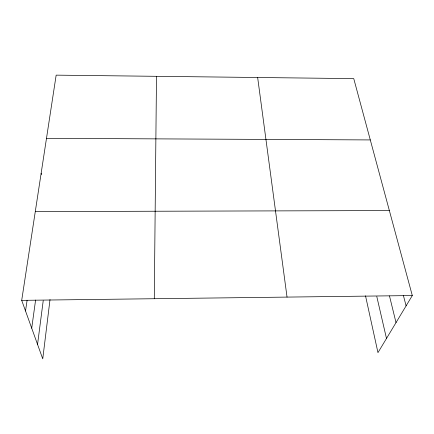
<?xml version="1.0" encoding="UTF-8"?>
<svg xmlns="http://www.w3.org/2000/svg" width="434" height="434" viewBox="0 0 434 434"><rect width="100%" height="100%" fill="white"/><g stroke="black" fill="none" stroke-linecap="round" stroke-linejoin="round"><path stroke-width="0.65" d="M154.287 298.728L156.495 76.313M50.013 299.585L42.749 358.858L21.7 300.355L56.16 75.142L353.748 78.619L412.3 295.554L377.965 352.641L365.515 295.814M37.552 344.401L43.226 300.659M31.715 328.185L35.593 300.057M25.525 310.977L27.092 300.317M21.7 300.355L412.3 295.554M35.284 211.58L389.363 210.566M46.492 138.327L370.294 139.927M403.365 295.37L406.099 305.872M389.482 295.945L396.02 322.625M41.143 173.28L41.442 174.549M376.793 296.541L386.488 338.471M257.65 77.496L287.037 297.095"/></g></svg>
